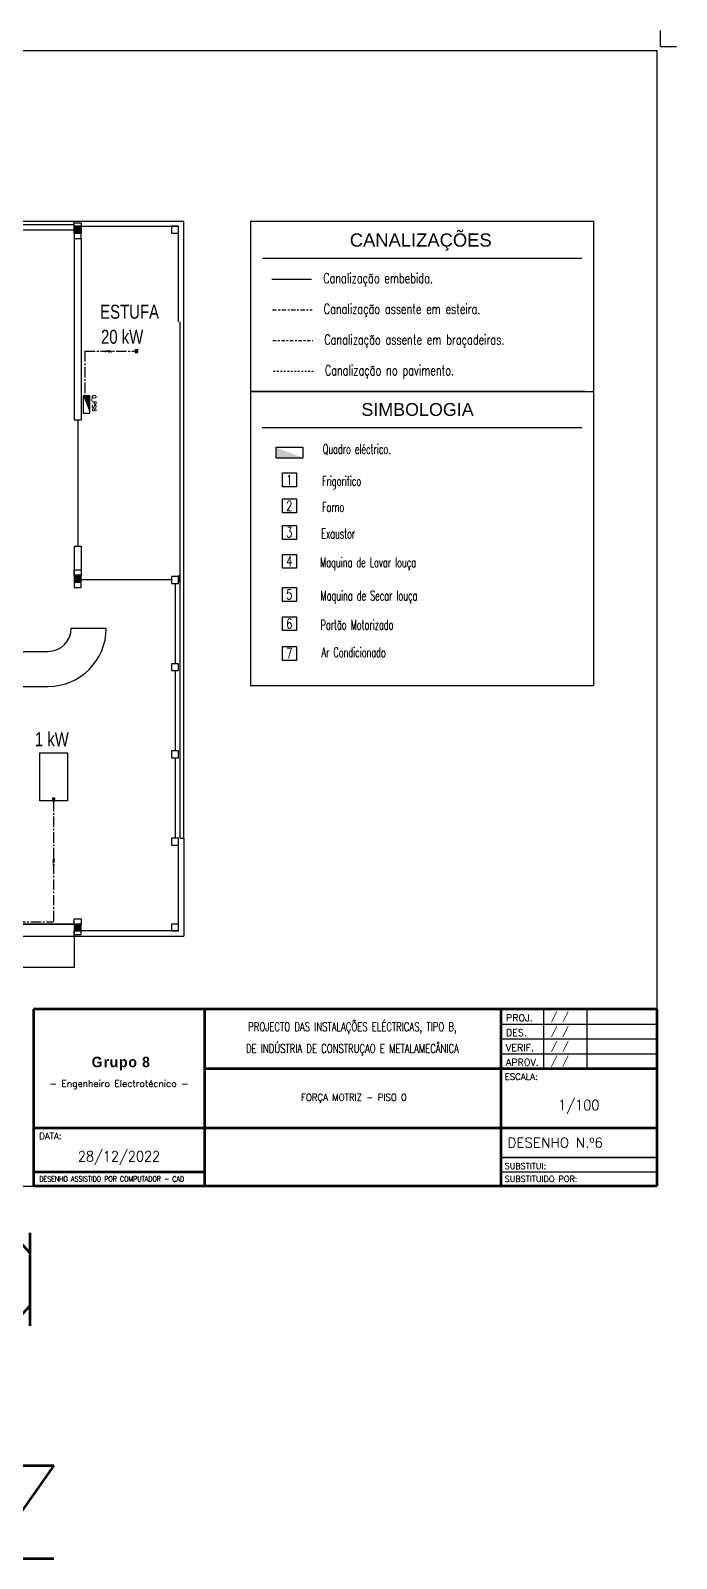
# Model space of a CAD drawing. Extents: x -8 to 729, y -363 to 534.
# Drawn here: x 692.1 to 729.1, y -23.3 to 64.3 of the extents above; entities that cross this region are included whole.
import ezdxf
from ezdxf.enums import TextEntityAlignment as Align

# ---------------------------------------------------------------- set-up
doc = ezdxf.new("R2010")
doc.units = 0
doc.header["$LTSCALE"] = 0.8
doc.header["$MEASUREMENT"] = 0
for name, pattern in [('CENTER2', [1.125, 0.75, -0.125, 0.125, -0.125]), ('DASHDOT2', [1.5875, 0.79375, -0.396875, 0, -0.396875]), ('HIDDEN', [0.375, 0.25, -0.125])]:
    doc.linetypes.add(name, pattern=pattern)
doc.layers.get('0').update_dxf_attribs({"color": 3, "linetype": 'CONTINUOUS'})
for name, color, linetype in [('1', 7, 'CONTINUOUS'), ('Desenho base', 7, 'CONTINUOUS'), ('LEGENDA', 1, 'CONTINUOUS'), ('Quadros', 170, 'CONTINUOUS'), ('Quadros Eléctricos', 41, 'CONTINUOUS'), ('TOM', 4, 'CONTINUOUS'), ('tomadas2', 6, 'CONTINUOUS')]:
    doc.layers.add(name, color=color, linetype=linetype)
doc.styles.add('ARIAL', font='arial.ttf')
doc.styles.add('PEN', font='ROMANS.SHX', dxfattribs={"width": 0.7, "height": 1})
doc.styles.add('ROMANS', font='romans', dxfattribs={"width": 0.9})
doc.styles.get("Standard").update_dxf_attribs({"font": 'ROMANS'})
doc.styles.add('TXP', font='txp')

# ---------------------------------------------------------------- blocks, each defined once
blk = doc.blocks.new('*X65')
at = {"color": 0}
for p, q in [((15.8, 29.801), (16.199, 30.2)), ((15.8, 29.871), (16.129, 30.2)), ((15.8, 29.942), (16.058, 30.2)), ((15.8, 30.013), (15.987, 30.2)), ((15.8, 30.084), (15.916, 30.2)), ((15.8, 30.154), (15.846, 30.2)), ((15.87, 29.8), (16.2, 30.13)), ((15.941, 29.8), (16.2, 30.059)), ((16.011, 29.8), (16.2, 29.989)), ((16.082, 29.8), (16.2, 29.918)), ((16.153, 29.8), (16.2, 29.847))]:
    blk.add_line(p, q, dxfattribs=at)
blk = doc.blocks.new('Folha A3')
at = {"color": 0}
for p, q in [((412, 289), (412, 293)), ((21, 288), (411, 288)), ((21, 1), (21, 288)), ((411, 288), (411, 1)), ((412, 289), (416, 289)), ((0, 0), (-2, 0)), ((0, 0), (0, -2)), ((21, 1), (411, 1)), ((231, 3), (231, 1))]:
    blk.add_line(p, q, dxfattribs=at)
blk = doc.blocks.new('QUAD')
for p, q in [((0, 0), (0, 0.4)), ((0, 0.4), (1, 0.4)), ((1, 0), (0, 0)), ((1, 0.4), (1, 0))]:
    blk.add_line(p, q)
blk.add_solid([(0, 0.4), (1, 0.4), (1, 0), (1, 0.4)])
blk = doc.blocks.new('cx_terminal')
blk.add_hatch(color=256).paths.add_polyline_path([(0, -0.075), (0.15, -0.075), (0.15, 0.075), (0, 0.075)])
for p, q in [((0.15, 0.075), (0, 0.075)), ((0, 0.075), (0, -0.075)), ((0.15, -0.075), (0.15, 0.075)), ((0, -0.075), (0.15, -0.075))]:
    blk.add_line(p, q)

msp = doc.modelspace()

# ---------------------------------------------------------------- linework, layer by layer
at = {"layer": 'Desenho base'}
for p, q in [((658.997, 53.356), (694.597, 53.356)), ((664.597, 53.156), (694.597, 53.156)), ((688.997, 52.856), (694.597, 52.856)), ((694.597, 53.356), (700.877, 53.356)), ((694.997, 53.056), (694.597, 53.056)), ((694.597, 53.056), (694.597, 52.656)), ((694.997, 53.056), (700.577, 53.056)), ((694.997, 52.656), (694.997, 53.056)), ((700.577, 53.056), (700.177, 53.056)), ((700.177, 53.056), (700.177, 52.656)), ((700.177, 52.656), (700.577, 52.656)), ((700.577, 47.581), (700.577, 53.056)), ((700.577, 52.656), (700.577, 53.056)), ((700.877, 17.981), (700.877, 53.356)), ((700.877, 47.581), (700.877, 53.356)), ((704.703, 53.356, -0.002), (724.412, 53.356)), ((704.703, 53.356), (704.703, 43.594)), ((724.412, 43.594), (724.412, 53.356)), ((694.597, 52.356), (694.597, 41.961)), ((694.997, 52.356), (694.997, 41.961)), ((723.717, 51.22), (705.398, 51.22)), ((700.677, 17.981), (700.677, 47.581)), ((704.703, 43.594), (724.412, 43.594)), ((723.88, 43.594, 0.002), (704.703, 43.594)), ((704.703, 43.594), (704.703, 26.725)), ((724.413, 26.725), (724.412, 43.594)), ((694.597, 41.961), (694.997, 41.961)), ((694.797, 41.961), (694.797, 34.728)), ((705.379, 41.517, 0.001), (723.717, 41.517, 0.001)), ((694.597, 34.728), (694.597, 33.056)), ((694.997, 34.728), (694.997, 33.056)), ((694.997, 33.056), (694.597, 33.056)), ((694.597, 33.056), (694.597, 32.656)), ((694.597, 32.656), (694.997, 32.656)), ((694.997, 32.656), (694.997, 33.056)), ((700.177, 32.781), (694.997, 32.781)), ((700.577, 32.981), (700.177, 32.981)), ((700.177, 32.981), (700.177, 32.581)), ((700.177, 32.581), (700.577, 32.581)), ((700.377, 32.581), (700.377, 27.981)), ((700.577, 32.581), (700.577, 32.981)), ((700.597, 33.056), (700.597, 32.656)), ((694.42, 30.009), (696.43, 30.009)), ((683.036, 28.682), (693.094, 28.682)), ((700.577, 27.981), (700.177, 27.981)), ((700.177, 27.981), (700.177, 27.581)), ((700.177, 27.581), (700.577, 27.581)), ((700.377, 27.581), (700.377, 22.981)), ((700.577, 27.581), (700.577, 27.981)), ((683.036, 26.673), (693.094, 26.673)), ((700.577, 22.981), (700.177, 22.981)), ((700.177, 22.981), (700.177, 22.581)), ((700.577, 22.581), (700.577, 22.981)), ((700.177, 22.581), (700.577, 22.581)), ((700.377, 22.581), (700.377, 17.981)), ((700.577, 17.981), (700.177, 17.981)), ((700.177, 17.981), (700.177, 17.581)), ((700.177, 17.581), (700.577, 17.581)), ((700.577, 12.656), (700.577, 17.981)), ((700.677, 17.981), (700.877, 17.981)), ((700.877, 17.981), (700.877, 12.356)), ((658.997, 12.356), (694.597, 12.356)), ((694.597, 13.056), (688.997, 13.056)), ((694.597, 13.026), (688.997, 13.026)), ((694.997, 13.056), (694.597, 13.056)), ((694.597, 13.056), (694.597, 12.656)), ((694.597, 12.356), (694.597, 12.656)), ((694.597, 12.656), (694.997, 12.656)), ((694.597, 12.356), (694.597, 10.556)), ((694.597, 12.356), (700.877, 12.356)), ((694.997, 12.656), (694.997, 13.056)), ((700.577, 12.656), (694.997, 12.656)), ((700.577, 13.056), (700.177, 13.056)), ((700.177, 13.056), (700.177, 12.656)), ((700.177, 12.656), (700.577, 12.656)), ((700.577, 12.656), (700.577, 13.056)), ((694.597, 10.556), (688.997, 10.556))]:
    msp.add_line(p, q, dxfattribs=at)
at = {"layer": 'Desenho base', "color": 7}
for p, q in [((694.597, 53.156), (694.597, 53.356)), ((694.597, 52.656), (694.997, 52.656)), ((694.597, 34.728), (694.997, 34.728))]:
    msp.add_line(p, q, dxfattribs=at)
at = {"layer": 'Desenho base', "lineweight": 120}
for p, q in [((728.012, 8.17), (692.252, 8.17)), ((692.252, 8.17), (692.252, -1.97)), ((728.012, 8.17), (728.012, -1.97)), ((728.012, -1.97), (692.252, -1.97))]:
    msp.add_line(p, q, dxfattribs=at)
at = {"layer": 'Desenho base', "lineweight": 60}
for p, q in [((702.072, 8.17), (702.072, -1.97)), ((719.072, 8.17), (719.072, -1.97)), ((702.072, 4.77), (728.012, 4.77)), ((692.252, 1.37), (728.012, 1.37)), ((702.072, -1.18), (692.252, -1.18))]:
    msp.add_line(p, q, dxfattribs=at)
at = {"layer": 'Desenho base', "lineweight": 30}
for p, q in [((721.512, 8.17), (721.512, 4.77)), ((724.012, 8.17), (724.012, 4.77)), ((719.072, 7.32), (728.012, 7.32)), ((719.072, 6.47), (728.012, 6.47)), ((719.072, 5.618), (728.012, 5.618)), ((719.072, -0.33), (728.012, -0.33)), ((728.012, -0.33), (719.192, -0.33)), ((728.012, -1.18), (719.072, -1.18))]:
    msp.add_line(p, q, dxfattribs=at)
at = {"layer": 'Desenho base'}
for points in [[(694.597, 53.056), (694.597, 53.256), (694.997, 53.256), (694.997, 53.056)], [(694.597, 52.656), (694.597, 52.356), (694.997, 52.356), (694.997, 52.656)], [(694.597, 33.056), (694.597, 33.356), (694.997, 33.356), (694.997, 33.056)], [(694.597, 32.656), (694.597, 32.356), (694.997, 32.356), (694.997, 32.656)], [(694.597, 13.056), (694.597, 13.356), (694.997, 13.356), (694.997, 13.056)], [(694.597, 12.656), (694.597, 12.456), (694.997, 12.456), (694.997, 12.656)]]:
    msp.add_lwpolyline(points, dxfattribs=at)
for points in [[(694.597, 53.056), (694.997, 53.056), (694.997, 52.656), (694.597, 52.656)], [(694.597, 32.656), (694.997, 32.656), (694.997, 33.056), (694.597, 33.056)], [(692.626, 22.868), (694.2, 22.868), (694.2, 20.115), (692.626, 20.115)], [(694.597, 12.656), (694.997, 12.656), (694.997, 13.056), (694.597, 13.056)]]:
    msp.add_lwpolyline(points, close=True, dxfattribs=at)
for radius in [1.326, 3.336]:
    msp.add_arc((693.094, 30.009), radius, 270, 0, dxfattribs=at)
at = {"layer": 'Quadros', "elevation": -19.367}
msp.add_lwpolyline([(707.735, 39.782), (707.735, 40.374), (706.156, 40.374), (706.156, 39.782)], close=True, dxfattribs=at)
at = {"layer": 'Quadros'}
msp.add_solid([(706.156, 40.374, -19.367), (706.156, 39.782, -19.367), (707.735, 39.782, -19.367)], dxfattribs=at)
at = {"layer": 'Quadros Eléctricos', "color": 0}
msp.add_line((704.703, 26.725), (724.413, 26.725), dxfattribs=at)
at = {"layer": 'TOM', "color": 3}
for p, q in [((706.547, 38.917), (707.344, 38.917)), ((706.547, 38.12), (706.547, 38.917)), ((707.344, 38.917), (707.344, 38.12)), ((707.344, 38.12), (706.547, 38.12)), ((706.547, 37.426), (707.344, 37.426)), ((706.547, 36.629), (706.547, 37.426)), ((707.344, 37.426), (707.344, 36.629)), ((707.344, 36.629), (706.547, 36.629)), ((706.547, 35.903), (707.344, 35.903)), ((706.547, 35.106), (706.547, 35.903)), ((707.344, 35.106), (706.547, 35.106)), ((707.344, 35.903), (707.344, 35.106)), ((706.547, 34.25), (707.344, 34.25)), ((706.547, 33.453), (706.547, 34.25)), ((707.344, 34.25), (707.344, 33.453)), ((707.344, 33.453), (706.547, 33.453)), ((706.547, 32.347), (707.344, 32.347)), ((706.547, 31.55), (706.547, 32.347)), ((707.344, 31.55), (706.547, 31.55)), ((707.344, 32.347), (707.344, 31.55)), ((706.547, 30.673), (707.344, 30.673)), ((706.547, 29.877), (706.547, 30.673)), ((707.344, 30.673), (707.344, 29.877)), ((707.344, 29.877), (706.547, 29.877)), ((706.547, 28.97), (707.344, 28.97)), ((706.547, 28.173), (706.547, 28.97)), ((707.344, 28.97), (707.344, 28.173)), ((707.344, 28.173), (706.547, 28.173))]:
    msp.add_line(p, q, dxfattribs=at)
at = {"layer": 'tomadas2', "ltscale": 0.5}
msp.add_line((705.928, 50.032), (708.214, 50.032), dxfattribs=at)
at = {"layer": 'tomadas2', "linetype": 'CENTER2', "ltscale": 0.4}
msp.add_line((705.96, 48.271), (708.246, 48.271), dxfattribs=at)
at = {"layer": 'tomadas2', "linetype": 'DASHDOT2', "ltscale": 0.3}
msp.add_line((705.992, 46.511), (708.278, 46.511), dxfattribs=at)
at = {"layer": 'tomadas2', "linetype": 'CENTER2'}
for p, q in [((695.197, 45.897), (695.197, 43.345)), ((695.197, 45.897), (698.096, 45.897)), ((693.413, 20.115), (693.413, 13.172)), ((688.497, 13.172), (693.413, 13.172))]:
    msp.add_line(p, q, dxfattribs=at)
at = {"layer": 'tomadas2'}
for p, q in [((696.347, 45.843), (696.434, 45.93)), ((696.577, 45.843), (696.49, 45.93)), ((696.633, 45.843), (696.547, 45.93)), ((696.69, 45.843), (696.603, 45.93)), ((696.747, 45.843), (696.66, 45.93)), ((693.456, 16.8), (693.37, 16.713)), ((693.456, 16.743), (693.37, 16.656)), ((693.456, 16.687), (693.37, 16.6)), ((693.456, 16.63), (693.37, 16.543)), ((693.456, 16.4), (693.37, 16.487))]:
    msp.add_line(p, q, dxfattribs=at)
at = {"layer": 'tomadas2', "linetype": 'DASHDOT2', "ltscale": 0.015}
msp.add_line((706.024, 44.75), (708.309, 44.75), dxfattribs=at)

# ---------------------------------------------------------------- block references
at = {"layer": 'Desenho base', "xscale": 0.2268822454281782, "yscale": 0.2268822454281782, "zscale": 0.2268822454281782}
msp.add_blockref('Folha A3', (634.764, -2.197), dxfattribs=at)
at = {"layer": 'Desenho base'}
for p in [(678.797, 22.856), (678.797, 2.856), (678.797, -17.144)]:
    msp.add_blockref('*X65', p, dxfattribs=at)
at = {"layer": 'Quadros', "ltscale": 0.5, "xscale": -1, "rotation": 269.9999999999873}
msp.add_blockref('QUAD', (695.097, 42.345), dxfattribs=at)
at = {"layer": 'tomadas2', "ltscale": 0.5}
for p in [(698.096, 45.897), (693.338, 20.19)]:
    msp.add_blockref('cx_terminal', p, dxfattribs=at)

# ---------------------------------------------------------------- texts
at = {"layer": '1', "insert": (678.504, -12.649), "char_height": 8, "attachment_point": 5}
msp.add_mtext_dynamic_manual_height_columns('Força Motriz', width=63.19061, gutter_width=15, heights=[0], dxfattribs=at)
at = {"layer": 'Desenho base', "linetype": 'Continuous', "style": 'PEN', "width": 0.7}
for s, p in [('Canalização embebida.', (708.878, 49.794, 7.299)), ('Canalização assente em esteira.', (708.91, 48.033, 7.299)), ('Canalização assente em braçadeiras.', (708.942, 46.272, 7.299)), ('Canalização no pavimento.', (708.974, 44.511, 7.299))]:
    msp.add_text(s, height=0.5797, dxfattribs=at).set_placement(p)
at = {"layer": 'Desenho base'}
for s, height, style, width, p in [('ESTUFA', 0.8, 'TXP', 0.8, (696.082, 47.759)), ('20 kW', 0.8, 'TXP', 0.8, (696.13, 46.324)), ('Quadro eléctrico.', 0.56403, 'PEN', 0.6, (708.855, 40.004, 0.001)), ('Frigorifico', 0.56403, 'PEN', 0.6, (708.809, 38.174, 0.001)), ('Forno ', 0.564, 'PEN', 0.6, (708.809, 36.682, 0.001)), ('Exaustor', 0.564, 'PEN', 0.6, (708.759, 35.159, 0.001)), ('Maquina de Lavar louça', 0.56403, 'PEN', 0.6, (708.709, 33.506, 0.001)), ('Maquina de Secar louça', 0.56403, 'PEN', 0.6, (708.729, 31.603, 0.001)), ('Portão Motorizado', 0.56403, 'PEN', 0.6, (708.729, 29.93, 0.001)), ('Ar Condicionado', 0.56403, 'PEN', 0.6, (708.784, 28.35, 0.001)), ('1 kW', 0.8, 'TXP', 0.8, (692.332, 23.252))]:
    msp.add_text(s, height=height, dxfattribs=dict(at, style=style, width=width)).set_placement(p)
at = {"layer": 'Desenho base', "lineweight": 20, "style": 'ROMANS'}
for s, height, p in [(' / /', 0.4, (721.666, 7.568)), (' / /', 0.4, (721.666, 6.718)), (' / /', 0.4, (721.666, 5.866)), (' / /', 0.4, (721.666, 5.016)), ('ESCALA:', 0.36, (719.29, 4.121)), ('DATA:', 0.36, (692.586, 0.721)), ('DESENHO N.º6 ', 0.57, (719.446, 0.235)), ('SUBSTITUI:', 0.34, (719.29, -0.99)), ('SUBSTITUIDO POR:', 0.34, (719.29, -1.73))]:
    msp.add_text(s, height=height, dxfattribs=at).set_placement(p)
at = {"layer": 'Desenho base', "linetype": 'Continuous', "lineweight": 20, "style": 'ROMANS'}
for s, p in [('PROJ.', (719.362, 7.477)), ('DES.', (719.362, 6.62)), ('VERIF.', (719.362, 5.772)), ('APROV.', (719.362, 4.925))]:
    msp.add_text(s, height=0.4, dxfattribs=at).set_placement(p)
at = {"layer": 'Desenho base', "lineweight": 20, "style": 'ROMANS', "width": 0.757635}
msp.add_text('DESENHO ASSISTIDO POR COMPUTADOR - CAD', height=0.304, dxfattribs=at).set_placement((692.586, -1.712), (700.9, -1.712), align=Align.FIT)
at = {"layer": 'Desenho base', "linetype": 'HIDDEN', "lineweight": 20, "insert": (710.555, 6.47), "char_height": 0.5, "width": 17.03517, "attachment_point": 5, "line_spacing_factor": 1.5, "style": 'ROMANS'}
msp.add_mtext('\\pxt28;{\\W0.71;PROJECTO DAS INSTALAÇÕES ELÉCTRICAS, TIPO B,\\PDE INDÚSTRIA DE CONSTRUÇAO E METALAMECÂNICA}', dxfattribs=at)
at = {"layer": 'Desenho base', "lineweight": 20, "insert": (697.162, 4.512), "char_height": 1, "attachment_point": 5}
msp.add_mtext_dynamic_manual_height_columns('{\\fVivaldi|b1|i0|c0|p66;\\H0.6x;\\T1.1;\\C7; Grupo 8\\H1.66667x;\\P\\Fromans|c0;\\H0.2x;\\T1;\\P\\H2x;\\W0.95;- Engenheiro Electrotécnico -}', width=9.81896, gutter_width=2, heights=[0], dxfattribs=at)
at = {"layer": 'Desenho base', "lineweight": 20, "attachment_point": 5, "style": 'ROMANS'}
for s, insert, char_height, width in [('\\pxt23;FORÇA MOTRIZ - PISO 0', (710.632, 3.07), 0.4, 16.6992), ('1/100', (723.542, 2.575), 0.6, 8.94), ('28/12/2022', (697.162, -0.359), 0.6, 9.82)]:
    msp.add_mtext(s, dxfattribs=dict(at, insert=insert, char_height=char_height, width=width))
at = {"layer": 'LEGENDA', "color": 1, "style": 'ARIAL'}
for s, height, p in [('CANALIZAÇÕES', 0.7547, (714.475, 52.27)), ('SIMBOLOGIA', 0.7343, (714.291, 42.555, 0.001))]:
    msp.add_text(s, height=height, dxfattribs=at).set_placement(p, align=Align.MIDDLE_CENTER)
at = {"layer": 'LEGENDA', "color": 2, "linetype": 'Continuous', "style": 'ROMANS', "width": 0.7}
for s, p in [('1', (706.935, 38.524)), ('2', (706.935, 37.033)), ('3', (706.935, 35.51)), ('4', (706.935, 33.857)), ('5', (706.935, 31.954)), ('6', (706.935, 30.281)), ('7', (706.935, 28.578))]:
    msp.add_text(s, height=0.578, dxfattribs=at).set_placement(p, align=Align.MIDDLE_CENTER)
at = {"layer": 'Quadros', "style": 'ROMANS'}
msp.add_text('Q_PS6', height=0.225, rotation=270, dxfattribs=at).set_placement((695.623, 43.395))

doc.saveas('drawing.dxf')
